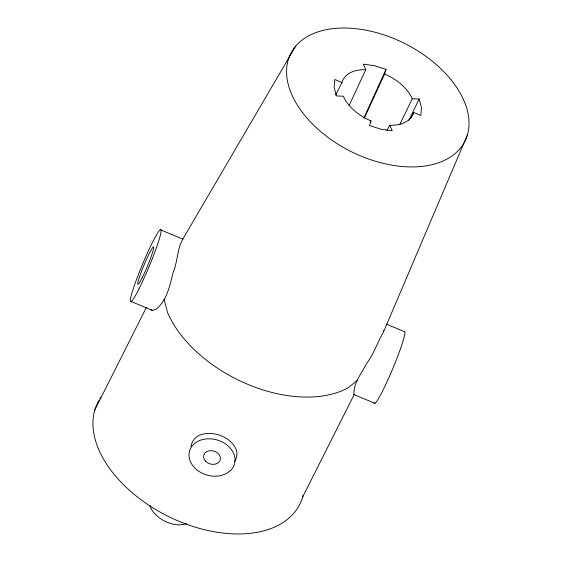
<?xml version="1.0" encoding="UTF-8"?>
<svg xmlns="http://www.w3.org/2000/svg" width="562" height="562" viewBox="0 0 562 562"><rect width="100%" height="100%" fill="white"/><g stroke="black" fill="none" stroke-linecap="round" stroke-linejoin="round"><path stroke-width="0.84" d="M374.945 403.34L353.681 394.454L353.962 393.836C353.575 382.954 361.626 373.316 366.34 363.923C373.772 354.208 377.397 342.3 383.565 331.812L383.6 330.21M365.785 69.723A39.003 24.124 26.7 0 0 341.949 82.502L334.776 79.509L334.123 87.391L336.441 95.954L343.333 96.207A39.003 24.124 26.7 0 0 370.969 120.879L369.606 125.558L381.015 129.246L392.213 130.777L389.81 125.228A39.003 24.124 26.7 0 0 413.646 112.449L420.812 115.442L421.465 107.567L419.147 98.996L412.255 98.743A39.003 24.124 26.7 0 0 384.619 74.079L385.989 69.4L374.573 65.705L363.382 64.173L365.785 69.723L349.086 105.501M383.565 331.812L467.415 134.908M363.874 118.097L385.989 69.4M364.401 117.837L384.619 74.079M131.171 301.513L152.428 310.4L156.117 309.248C167.111 300.248 169.9 285.264 173.173 272.205C177.782 261.506 177.093 249.114 182.826 239.117L160.296 229.703M408.904 120.352L419.147 98.996M399.666 124.785L412.255 98.743M94.802 410L146.345 307.519M335.64 95.055L341.949 82.502M302.728 496.843L354.271 394.362M410.885 117.929L413.646 112.449M386.895 130.63L389.81 125.228M370.133 122.411L370.969 120.879M295.64 46.175L182.524 239.581L182.826 239.117M357.509 380.319L347.759 388.054A113.117 69.962 26.7 0 1 167.687 312.844L164.083 299.525M386.368 324.133L404.071 331.524A39.003 3.47 -67.3 0 1 392.48 369.325A39.003 3.47 -67.3 0 1 374.166 402.842M150.679 309.493L152.428 310.4M186.493 523.594A23.4 14.479 26.7 0 1 164.806 521.164A23.4 14.479 26.7 0 1 149.78 505.259M303.164 495.234A113.117 69.962 26.7 0 1 172.457 518.41A113.117 69.962 26.7 0 1 98.919 400.362M99.825 398.865A113.117 69.962 26.7 0 1 100.795 397.397M191.003 446.614A23.239 18.258 28.3 0 1 199.37 435.234C212.738 429.944 231.776 436.751 236.623 450.794A23.232 17.71 4.7 0 1 234.642 461.367M230.673 470.436L226.528 473.499L221.4 475.48A23.4 18.272 16.3 0 1 189.043 456.309A23.4 18.272 16.3 0 1 218.386 440.362A23.4 18.272 16.3 0 1 230.673 470.436M302.356 112.372A97.514 60.317 26.7 0 0 459.948 148.775A97.514 60.317 26.7 0 0 371.082 31.282A97.514 60.317 26.7 0 0 302.356 112.372M138.912 289.008A39.003 3.47 -67.3 0 0 161.076 230.195A39.003 3.47 -67.3 0 0 137.219 277.621A39.003 3.47 -67.3 0 0 138.912 289.008M142.186 277.776A20.281 1.805 -67.3 0 0 153.714 247.196A20.281 1.805 -67.3 0 0 141.308 271.853A20.281 1.805 -67.3 0 0 142.186 277.776M205.467 461.079A8.585 6.702 16.3 0 0 219.918 460.805A8.585 6.702 16.3 0 0 210.715 450.647A8.585 6.702 16.3 0 0 205.467 461.079"/></g></svg>
